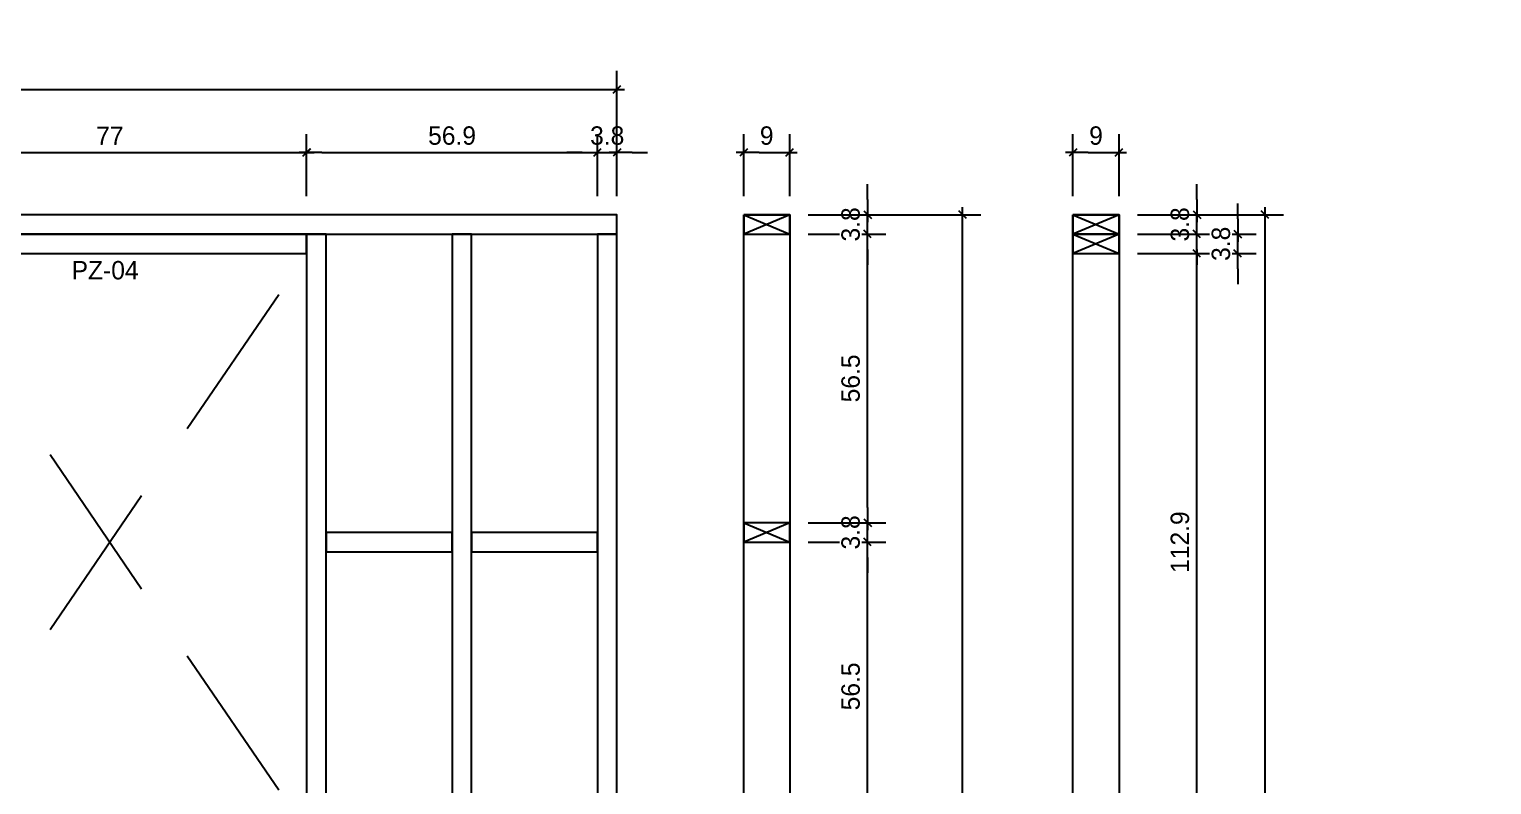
# Model space of a CAD drawing. Header units: millimetres. Extents: x 19458 to 19801, y 4351 to 4752.
# Drawn here: x 19520.643 to 19523.504, y 4506.272 to 4507.75 of the extents above; entities that cross this region are included whole.
import ezdxf

# ---------------------------------------------------------------- set-up
doc = ezdxf.new("R2010")
doc.units = ezdxf.units.MM
doc.linetypes.add('HIDDEN2', pattern=[4.7625, 3.175, -1.5875])
for name, color, linetype in [('0 @ 0.2', 7, 'Continuous'), ('cotas', 1, 'Continuous'), ('cotas @ 400', 1, 'Continuous'), ('cotas @ 500', 1, 'Continuous'), ('PANELES PARED', 2, 'Continuous'), ('TEXTO @ 0.2', 2, 'Continuous')]:
    doc.layers.add(name, color=color, linetype=linetype)
doc.styles.add('century gothic', font='GOTHIC.TTF')
doc.styles.add('COTAS SMC', font='GOTHIC.TTF')
doc.dimstyles.new('ANOTATIVE 100 SMCONSTRUCCIONES', dxfattribs={"dimscale": 0, "dimtxt": 0.18, "dimasz": 0.15, "dimexe": 0.18, "dimexo": 0.09, "dimgap": 0.1, "dimtad": 1, "dimzin": 0, "dimdsep": 46, "dimtxsty": 'century gothic', "dimblk1": 'FLECHA1', "dimblk2": 'FLECHA1', "dimsah": 1, "dimcen": 0.18, "dimdle": 0.075, "dimclrd": 1, "dimclre": 1, "dimclrt": 2, "dimaunit": 1, "dimadec": 0, "dimazin": 0, "dimtfac": 0.75, "dimtix": 1, "dimtmove": 2, "dimatfit": 3, "dimfxl": 0.09, "dimtvp": 1.5, "dimtfill": 1, "dimtolj": 1, "dimtzin": 0, "dimarcsym": 0})
doc.dimstyles.new('ANOTATIVE CM SMCONSTRUCCIONES', dxfattribs={"dimscale": 0, "dimtxt": 0.18, "dimasz": 0.15, "dimexe": 0.18, "dimexo": 0.18, "dimgap": 0.07, "dimtad": 1, "dimdec": 1, "dimlfac": 100, "dimdsep": 46, "dimtxsty": 'century gothic', "dimblk1": 'FLECHA1', "dimblk2": 'FLECHA1', "dimsah": 1, "dimcen": 0.18, "dimdle": 0.075, "dimclrd": 1, "dimclre": 1, "dimclrt": 2, "dimaunit": 1, "dimadec": 0, "dimazin": 2, "dimtfac": 0.75, "dimtdec": 1, "dimtix": 1, "dimtmove": 2, "dimatfit": 3, "dimfxl": 0.09, "dimtvp": 1.5, "dimtfill": 1, "dimtolj": 1, "dimtzin": 0, "dimarcsym": 0})
doc.dimstyles.new('PIES SMCONSTRUCCIONES', dxfattribs={"dimscale": 0, "dimtxt": 0.18, "dimasz": 0.2, "dimexe": 0.18, "dimexo": 0, "dimgap": 0.1, "dimtad": 1, "dimdec": 0, "dimlfac": 39.370079, "dimzin": 0, "dimdsep": 46, "dimlunit": 4, "dimtxsty": 'COTAS SMC', "dimblk1": 'FLECHA1', "dimblk2": 'FLECHA1', "dimsah": 1, "dimcen": 0.2, "dimdle": 0.075, "dimclrd": 1, "dimclre": 1, "dimclrt": 2, "dimaunit": 1, "dimadec": 0, "dimazin": 0, "dimtfac": 0.75, "dimtdec": 0, "dimtix": 1, "dimtmove": 2, "dimatfit": 3, "dimfxl": 0.09, "dimtvp": 1.5, "dimtfill": 1, "dimtolj": 1, "dimtzin": 0, "dimarcsym": 0})

# ---------------------------------------------------------------- blocks, each defined once
blk = doc.blocks.new('FLECHA1')
at = {"color": 4}
blk.add_line((-0.246176, -0.248081), (0.248081, 0.25), dxfattribs=at)
at = {"color": 1}
blk.add_line((-1, 0), (0.496162, 0), dxfattribs=at)
blk = doc.blocks.new('*D1568')
at = {"layer": 'cotas', "color": 1, "lineweight": -2, "transparency": 16777216}
for p, q in [((19614.326, 4625.8448), (19614.326, 4700.8448)), ((19570.9836, 4550.8448), (19524.326, 4550.8448)), ((19614.326, 4548.4298), (19614.326, 4550.8448)), ((19570.5339, 4548.4298), (19524.326, 4548.4298)), ((19614.326, 4473.4298), (19614.326, 4398.4298))]:
    blk.add_line(p, q, dxfattribs=at)
at = {"layer": 'Defpoints', "color": 0, "transparency": 16777216}
for p in [(19614.326, 4550.8448), (19615.9836, 4550.8448), (19615.5339, 4548.4298)]:
    blk.add_point(p, dxfattribs=at)
at = {"layer": 'cotas', "color": 1, "lineweight": -2, "transparency": 16777216, "xscale": 75, "yscale": 75, "zscale": 75}
for p, rotation in [((19614.326, 4550.8448), 270), ((19614.326, 4548.4298), 90)]:
    blk.add_blockref('FLECHA1', p, dxfattribs=dict(at, rotation=rotation))
at = {"layer": 'cotas', "color": 2, "transparency": 16777216, "insert": (19517.3376, 4549.6373), "char_height": 90, "attachment_point": 5, "rotation": 90, "style": 'century gothic', "bg_fill": 3, "box_fill_scale": 1.1, "bg_fill_color": 256, "bg_fill_true_color": 13158600, "bg_fill_transparency": 0}
blk.add_mtext('\\A1;2.42', dxfattribs=at)
blk = doc.blocks.new('*D1620')
at = {"layer": 'cotas', "color": 1, "lineweight": -2, "transparency": 16777216}
for p, q in [((19614.326, 4610.8448), (19614.326, 4670.8448)), ((19579.9836, 4550.8448), (19542.326, 4550.8448)), ((19614.326, 4548.4298), (19614.326, 4550.8448)), ((19579.5339, 4548.4298), (19542.326, 4548.4298)), ((19614.326, 4488.4298), (19614.326, 4428.4298))]:
    blk.add_line(p, q, dxfattribs=at)
at = {"layer": 'Defpoints', "color": 0, "transparency": 16777216}
for p in [(19614.326, 4550.8448), (19615.9836, 4550.8448), (19615.5339, 4548.4298)]:
    blk.add_point(p, dxfattribs=at)
at = {"layer": 'cotas', "color": 1, "lineweight": -2, "transparency": 16777216, "xscale": 60, "yscale": 60, "zscale": 60}
for p, rotation in [((19614.326, 4550.8448), 270), ((19614.326, 4548.4298), 90)]:
    blk.add_blockref('FLECHA1', p, dxfattribs=dict(at, rotation=rotation))
at = {"layer": 'cotas', "color": 2, "transparency": 16777216, "insert": (19536.7353, 4549.6373), "char_height": 72, "attachment_point": 5, "rotation": 90, "style": 'century gothic', "bg_fill": 3, "box_fill_scale": 1.1, "bg_fill_color": 256, "bg_fill_true_color": 13158600, "bg_fill_transparency": 0}
blk.add_mtext('\\A1;2.42', dxfattribs=at)
blk = doc.blocks.new('*D1623')
at = {"layer": 'cotas', "color": 1, "lineweight": -2, "transparency": 16777216}
for p, q in [((19620.0128, 4651.7533), (19620.0128, 4751.7533)), ((19620.4168, 4551.7533), (19530.0128, 4551.7533)), ((19620.0128, 4550.5333), (19620.0128, 4551.7533)), ((19620.4168, 4550.5333), (19530.0128, 4550.5333)), ((19620.0128, 4450.5333), (19620.0128, 4350.5333))]:
    blk.add_line(p, q, dxfattribs=at)
at = {"layer": 'Defpoints', "color": 0, "transparency": 16777216}
for p in [(19620.0128, 4551.7533), (19620.4168, 4551.7533), (19620.4168, 4550.5333)]:
    blk.add_point(p, dxfattribs=at)
at = {"layer": 'cotas', "color": 1, "lineweight": -2, "transparency": 16777216, "xscale": 100, "yscale": 100, "zscale": 100}
for p, rotation in [((19620.0128, 4551.7533), 270), ((19620.0128, 4550.5333), 90)]:
    blk.add_blockref('FLECHA1', p, dxfattribs=dict(at, rotation=rotation))
at = {"layer": 'cotas', "color": 2, "transparency": 16777216, "insert": (19523.8809, 4551.1433), "char_height": 90, "attachment_point": 5, "rotation": 90, "style": 'COTAS SMC', "bg_fill": 3, "box_fill_scale": 1.1, "bg_fill_color": 256, "bg_fill_true_color": 13158600, "bg_fill_transparency": 0}
blk.add_mtext("\\A1;4'", dxfattribs=at)
blk = doc.blocks.new('PP4')
at = {"layer": 'PANELES PARED', "color": 8, "linetype": 'HIDDEN2', "ltscale": 0.1}
for p, q in [((19448.6837, 4512.4124), (19449.4537, 4511.283)), ((19448.6837, 4511.283), (19449.4537, 4512.4124))]:
    blk.add_line(p, q, dxfattribs=at)
at = {"layer": 'PANELES PARED'}
for points in [[(19450.0607, 4512.4504), (19450.0607, 4512.4884), (19447.2492, 4512.4884), (19447.2492, 4512.4504)], [(19447.2872, 4512.4504), (19447.2492, 4512.4504), (19447.2492, 4510.1264), (19447.2872, 4510.1264)], [(19447.6363, 4512.4504), (19447.5983, 4512.4504), (19447.5983, 4510.1264), (19447.6363, 4510.1264)], [(19447.9855, 4512.4504), (19447.9475, 4512.4504), (19447.9475, 4510.1264), (19447.9855, 4510.1264)], [(19448.3346, 4512.4504), (19448.2966, 4512.4504), (19448.2966, 4510.1264), (19448.3346, 4510.1264)], [(19448.6837, 4512.4504), (19448.6457, 4512.4504), (19448.6457, 4510.1264), (19448.6837, 4510.1264)], [(19449.4537, 4512.4124), (19449.4537, 4512.4504), (19448.6837, 4512.4504), (19448.6837, 4512.4124)], [(19449.4917, 4512.4504), (19449.4537, 4512.4504), (19449.4537, 4510.1264), (19449.4917, 4510.1264)], [(19449.7762, 4512.4504), (19449.7382, 4512.4504), (19449.7382, 4510.1264), (19449.7762, 4510.1264)], [(19450.0607, 4512.4504), (19450.0227, 4512.4504), (19450.0227, 4510.1264), (19450.0607, 4510.1264)], [(19447.5983, 4511.8287), (19447.5983, 4511.8667), (19447.2872, 4511.8667), (19447.2872, 4511.8287)], [(19447.9475, 4511.8287), (19447.9475, 4511.8667), (19447.6363, 4511.8667), (19447.6363, 4511.8287)], [(19448.2966, 4511.8287), (19448.2966, 4511.8667), (19447.9855, 4511.8667), (19447.9855, 4511.8287)], [(19448.6457, 4511.8287), (19448.6457, 4511.8667), (19448.3346, 4511.8667), (19448.3346, 4511.8287)], [(19449.7382, 4511.8287), (19449.7382, 4511.8667), (19449.4917, 4511.8667), (19449.4917, 4511.8287)], [(19450.0227, 4511.8287), (19450.0227, 4511.8667), (19449.7762, 4511.8667), (19449.7762, 4511.8287)], [(19447.5983, 4511.245), (19447.5983, 4511.283), (19447.2872, 4511.283), (19447.2872, 4511.245)], [(19447.9475, 4511.245), (19447.9475, 4511.283), (19447.6363, 4511.283), (19447.6363, 4511.245)], [(19448.2966, 4511.245), (19448.2966, 4511.283), (19447.9855, 4511.283), (19447.9855, 4511.245)], [(19448.6457, 4511.245), (19448.6457, 4511.283), (19448.3346, 4511.283), (19448.3346, 4511.245)], [(19449.4537, 4511.245), (19449.4537, 4511.283), (19448.6837, 4511.283), (19448.6837, 4511.245)], [(19449.7382, 4511.245), (19449.7382, 4511.283), (19449.4917, 4511.283), (19449.4917, 4511.245)], [(19450.0227, 4511.245), (19450.0227, 4511.283), (19449.7762, 4511.283), (19449.7762, 4511.245)], [(19448.7217, 4511.245), (19448.6837, 4511.245), (19448.6837, 4510.1264), (19448.7217, 4510.1264)], [(19449.0877, 4511.245), (19449.0497, 4511.245), (19449.0497, 4510.1264), (19449.0877, 4510.1264)], [(19449.4537, 4511.245), (19449.4157, 4511.245), (19449.4157, 4510.1264), (19449.4537, 4510.1264)], [(19447.5983, 4510.6667), (19447.5983, 4510.7047), (19447.2872, 4510.7047), (19447.2872, 4510.6667)], [(19447.9475, 4510.6667), (19447.9475, 4510.7047), (19447.6363, 4510.7047), (19447.6363, 4510.6667)], [(19448.2966, 4510.6667), (19448.2966, 4510.7047), (19447.9855, 4510.7047), (19447.9855, 4510.6667)], [(19448.6457, 4510.6667), (19448.6457, 4510.7047), (19448.3346, 4510.7047), (19448.3346, 4510.6667)], [(19449.0497, 4510.6667), (19449.0497, 4510.7047), (19448.7217, 4510.7047), (19448.7217, 4510.6667)], [(19449.4157, 4510.6667), (19449.4157, 4510.7047), (19449.0877, 4510.7047), (19449.0877, 4510.6667)], [(19449.7382, 4510.6667), (19449.7382, 4510.7047), (19449.4917, 4510.7047), (19449.4917, 4510.6667)], [(19450.0227, 4510.6667), (19450.0227, 4510.7047), (19449.7762, 4510.7047), (19449.7762, 4510.6667)], [(19450.0607, 4510.0884), (19450.0607, 4510.1264), (19447.2492, 4510.1264), (19447.2492, 4510.0884)]]:
    blk.add_lwpolyline(points, close=True, dxfattribs=at)
blk = doc.blocks.new('PZ1')
at = {"layer": 'PANELES PARED'}
for p, q in [((19503.9863, 4507.8495), (19504.0243, 4507.7595)), ((19503.9863, 4507.7595), (19504.0243, 4507.8495))]:
    blk.add_line(p, q, dxfattribs=at)
blk.add_lwpolyline([(19503.9863, 4507.7595), (19504.0243, 4507.7595), (19504.0243, 4507.8495), (19503.9863, 4507.8495)], close=True, dxfattribs=at)
blk = doc.blocks.new('*D187')
at = {"color": 1, "lineweight": -2, "transparency": 16777216}
for p, q in [((19522.1667, 4506.7466), (19522.3189, 4506.7466)), ((19522.2829, 4506.2119), (19522.2829, 4506.7166)), ((19522.1667, 4506.1819), (19522.3189, 4506.1819))]:
    blk.add_line(p, q, dxfattribs=at)
at = {"layer": 'Defpoints', "color": 0, "transparency": 16777216}
for p in [(19522.1307, 4506.7466), (19522.2829, 4506.7466), (19522.1307, 4506.1819)]:
    blk.add_point(p, dxfattribs=at)
at = {"color": 1, "lineweight": -2, "transparency": 16777216, "xscale": 0.03, "yscale": 0.03, "zscale": 0.03}
for p, rotation in [((19522.2829, 4506.7466), 90), ((19522.2829, 4506.1819), 270)]:
    blk.add_blockref('FLECHA1', p, dxfattribs=dict(at, rotation=rotation))
at = {"color": 2, "transparency": 16777216, "insert": (19522.25, 4506.4642), "char_height": 0.036, "attachment_point": 5, "rotation": 90, "style": 'century gothic', "bg_fill": 3, "box_fill_scale": 1.1, "bg_fill_color": 256, "bg_fill_true_color": 13158600, "bg_fill_transparency": 0}
blk.add_mtext('\\A1;56.5', dxfattribs=at)
blk = doc.blocks.new('*D188')
at = {"color": 1, "lineweight": -2, "transparency": 16777216}
for p, q in [((19522.2829, 4506.8146), (19522.2829, 4506.8446)), ((19522.1667, 4506.7846), (19522.3189, 4506.7846)), ((19522.2829, 4506.7466), (19522.2829, 4506.7846)), ((19522.1667, 4506.7466), (19522.3189, 4506.7466)), ((19522.2829, 4506.7166), (19522.2829, 4506.6866))]:
    blk.add_line(p, q, dxfattribs=at)
at = {"layer": 'Defpoints', "color": 0, "transparency": 16777216}
for p in [(19522.1307, 4506.7846), (19522.1307, 4506.7466)]:
    blk.add_point(p, dxfattribs=at)
at = {"color": 1, "lineweight": -2, "transparency": 16777216, "xscale": 0.03, "yscale": 0.03, "zscale": 0.03}
for p, rotation in [((19522.2829, 4506.7846), 270), ((19522.2829, 4506.7466), 90)]:
    blk.add_blockref('FLECHA1', p, dxfattribs=dict(at, rotation=rotation))
at = {"color": 2, "transparency": 16777216, "insert": (19522.25, 4506.7656), "char_height": 0.036, "attachment_point": 5, "rotation": 90, "style": 'century gothic', "bg_fill": 3, "box_fill_scale": 1.1, "bg_fill_color": 256, "bg_fill_true_color": 13158600, "bg_fill_transparency": 0}
blk.add_mtext('\\A1;3.8', dxfattribs=at)
at = {"layer": 'Defpoints', "color": 0, "transparency": 16777216}
blk.add_point((19522.2829, 4506.7846), dxfattribs=at)
blk = doc.blocks.new('*D189')
at = {"color": 1, "lineweight": -2, "transparency": 16777216}
for p, q in [((19522.1667, 4507.3493), (19522.3189, 4507.3493)), ((19522.2829, 4506.8146), (19522.2829, 4507.3193)), ((19522.1667, 4506.7846), (19522.3189, 4506.7846))]:
    blk.add_line(p, q, dxfattribs=at)
at = {"layer": 'Defpoints', "color": 0, "transparency": 16777216}
for p in [(19522.1307, 4507.3493), (19522.2829, 4507.3493), (19522.1307, 4506.7846)]:
    blk.add_point(p, dxfattribs=at)
at = {"color": 1, "lineweight": -2, "transparency": 16777216, "xscale": 0.03, "yscale": 0.03, "zscale": 0.03}
for p, rotation in [((19522.2829, 4507.3493), 90), ((19522.2829, 4506.7846), 270)]:
    blk.add_blockref('FLECHA1', p, dxfattribs=dict(at, rotation=rotation))
at = {"color": 2, "transparency": 16777216, "insert": (19522.25, 4507.0669), "char_height": 0.036, "attachment_point": 5, "rotation": 90, "style": 'century gothic', "bg_fill": 3, "box_fill_scale": 1.1, "bg_fill_color": 256, "bg_fill_true_color": 13158600, "bg_fill_transparency": 0}
blk.add_mtext('\\A1;56.5', dxfattribs=at)
blk = doc.blocks.new('*D190')
at = {"color": 1, "lineweight": -2, "transparency": 16777216}
for p, q in [((19522.2829, 4507.4173), (19522.2829, 4507.4473)), ((19522.1667, 4507.3873), (19522.3189, 4507.3873)), ((19522.2829, 4507.3493), (19522.2829, 4507.3873)), ((19522.1667, 4507.3493), (19522.3189, 4507.3493)), ((19522.2829, 4507.3193), (19522.2829, 4507.2893))]:
    blk.add_line(p, q, dxfattribs=at)
at = {"layer": 'Defpoints', "color": 0, "transparency": 16777216}
for p in [(19522.1307, 4507.3873), (19522.1307, 4507.3493)]:
    blk.add_point(p, dxfattribs=at)
at = {"color": 1, "lineweight": -2, "transparency": 16777216, "xscale": 0.03, "yscale": 0.03, "zscale": 0.03}
for p, rotation in [((19522.2829, 4507.3873), 270), ((19522.2829, 4507.3493), 90)]:
    blk.add_blockref('FLECHA1', p, dxfattribs=dict(at, rotation=rotation))
at = {"color": 2, "transparency": 16777216, "insert": (19522.25, 4507.3683), "char_height": 0.036, "attachment_point": 5, "rotation": 90, "style": 'century gothic', "bg_fill": 3, "box_fill_scale": 1.1, "bg_fill_color": 256, "bg_fill_true_color": 13158600, "bg_fill_transparency": 0}
blk.add_mtext('\\A1;3.8', dxfattribs=at)
at = {"layer": 'Defpoints', "color": 0, "transparency": 16777216}
blk.add_point((19522.2829, 4507.3873), dxfattribs=at)
blk = doc.blocks.new('*D191')
at = {"color": 1, "lineweight": -2, "transparency": 16777216}
for p, q in [((19522.1667, 4507.3873), (19522.5049, 4507.3873)), ((19522.4689, 4505.0173), (19522.4689, 4507.3573)), ((19522.1667, 4504.9873), (19522.5049, 4504.9873))]:
    blk.add_line(p, q, dxfattribs=at)
at = {"layer": 'Defpoints', "color": 0, "transparency": 16777216}
for p in [(19522.1307, 4507.3873), (19522.4689, 4507.3873), (19522.1307, 4504.9873)]:
    blk.add_point(p, dxfattribs=at)
at = {"color": 1, "lineweight": -2, "transparency": 16777216, "xscale": 0.03, "yscale": 0.03, "zscale": 0.03}
for p, rotation in [((19522.4689, 4507.3873), 90), ((19522.4689, 4504.9873), 270)]:
    blk.add_blockref('FLECHA1', p, dxfattribs=dict(at, rotation=rotation))
at = {"color": 2, "transparency": 16777216, "insert": (19522.436, 4506.1873), "char_height": 0.036, "attachment_point": 5, "rotation": 90, "style": 'century gothic', "bg_fill": 3, "box_fill_scale": 1.1, "bg_fill_color": 256, "bg_fill_true_color": 13158600, "bg_fill_transparency": 0}
blk.add_mtext('\\A1;240', dxfattribs=at)
blk = doc.blocks.new('*D192')
at = {"color": 1, "lineweight": -2, "transparency": 16777216}
for p, q in [((19522.0407, 4507.4233), (19522.0407, 4507.545)), ((19522.1307, 4507.4233), (19522.1307, 4507.545)), ((19522.0707, 4507.509), (19522.1007, 4507.509))]:
    blk.add_line(p, q, dxfattribs=at)
at = {"layer": 'Defpoints', "color": 0, "transparency": 16777216}
for p in [(19522.1307, 4507.509), (19522.0407, 4507.3873), (19522.1307, 4507.3873)]:
    blk.add_point(p, dxfattribs=at)
at = {"color": 1, "lineweight": -2, "transparency": 16777216, "xscale": 0.03, "yscale": 0.03, "zscale": 0.03, "rotation": 180}
blk.add_blockref('FLECHA1', (19522.0407, 4507.509), dxfattribs=at)
at = {"color": 1, "lineweight": -2, "transparency": 16777216, "xscale": 0.03, "yscale": 0.03, "zscale": 0.03}
blk.add_blockref('FLECHA1', (19522.1307, 4507.509), dxfattribs=at)
at = {"color": 2, "transparency": 16777216, "insert": (19522.0857, 4507.5419), "char_height": 0.036, "attachment_point": 5, "style": 'century gothic', "bg_fill": 3, "box_fill_scale": 1.1, "bg_fill_color": 256, "bg_fill_true_color": 13158600, "bg_fill_transparency": 0}
blk.add_mtext('\\A1;9', dxfattribs=at)
blk = doc.blocks.new('*D199')
at = {"color": 1, "lineweight": -2, "transparency": 16777216}
for p, q in [((19521.7547, 4507.4233), (19521.7547, 4507.545)), ((19521.7927, 4507.4233), (19521.7927, 4507.545)), ((19521.7247, 4507.509), (19521.6947, 4507.509)), ((19521.7547, 4507.509), (19521.7927, 4507.509)), ((19521.8227, 4507.509), (19521.8527, 4507.509))]:
    blk.add_line(p, q, dxfattribs=at)
at = {"layer": 'Defpoints', "color": 0, "transparency": 16777216}
for p in [(19521.7547, 4507.3873), (19521.7927, 4507.3873)]:
    blk.add_point(p, dxfattribs=at)
at = {"color": 1, "lineweight": -2, "transparency": 16777216, "xscale": 0.03, "yscale": 0.03, "zscale": 0.03}
blk.add_blockref('FLECHA1', (19521.7547, 4507.509), dxfattribs=at)
at = {"color": 1, "lineweight": -2, "transparency": 16777216, "xscale": 0.03, "yscale": 0.03, "zscale": 0.03, "rotation": 180}
blk.add_blockref('FLECHA1', (19521.7927, 4507.509), dxfattribs=at)
at = {"color": 2, "transparency": 16777216, "insert": (19521.7737, 4507.5419), "char_height": 0.036, "attachment_point": 5, "style": 'century gothic', "bg_fill": 3, "box_fill_scale": 1.1, "bg_fill_color": 256, "bg_fill_true_color": 13158600, "bg_fill_transparency": 0}
blk.add_mtext('\\A1;3.8', dxfattribs=at)
at = {"layer": 'Defpoints', "color": 0, "transparency": 16777216}
blk.add_point((19521.7927, 4507.509), dxfattribs=at)
blk = doc.blocks.new('*D200')
at = {"color": 1, "lineweight": -2, "transparency": 16777216}
for p, q in [((19518.9812, 4507.4233), (19518.9812, 4507.6685)), ((19521.7927, 4507.4233), (19521.7927, 4507.6685)), ((19519.0112, 4507.6325), (19521.7627, 4507.6325))]:
    blk.add_line(p, q, dxfattribs=at)
at = {"layer": 'Defpoints', "color": 0, "transparency": 16777216}
for p in [(19521.7927, 4507.6325), (19518.9812, 4507.3873), (19521.7927, 4507.3873)]:
    blk.add_point(p, dxfattribs=at)
at = {"color": 1, "lineweight": -2, "transparency": 16777216, "xscale": 0.03, "yscale": 0.03, "zscale": 0.03, "rotation": 180}
blk.add_blockref('FLECHA1', (19518.9812, 4507.6325), dxfattribs=at)
at = {"color": 1, "lineweight": -2, "transparency": 16777216, "xscale": 0.03, "yscale": 0.03, "zscale": 0.03}
blk.add_blockref('FLECHA1', (19521.7927, 4507.6325), dxfattribs=at)
at = {"color": 2, "transparency": 16777216, "insert": (19520.387, 4507.6654), "char_height": 0.036, "attachment_point": 5, "style": 'century gothic', "bg_fill": 3, "box_fill_scale": 1.1, "bg_fill_color": 256, "bg_fill_true_color": 13158600, "bg_fill_transparency": 0}
blk.add_mtext('\\A1;281.1', dxfattribs=at)
blk = doc.blocks.new('*D203')
at = {"color": 1, "lineweight": -2, "transparency": 16777216}
for p, q in [((19520.4157, 4507.4233), (19520.4157, 4507.545)), ((19521.1857, 4507.4233), (19521.1857, 4507.545)), ((19520.4457, 4507.509), (19521.1557, 4507.509))]:
    blk.add_line(p, q, dxfattribs=at)
at = {"layer": 'Defpoints', "color": 0, "transparency": 16777216}
for p in [(19521.1857, 4507.509), (19520.4157, 4507.3873), (19521.1857, 4507.3873)]:
    blk.add_point(p, dxfattribs=at)
at = {"color": 1, "lineweight": -2, "transparency": 16777216, "xscale": 0.03, "yscale": 0.03, "zscale": 0.03, "rotation": 180}
blk.add_blockref('FLECHA1', (19520.4157, 4507.509), dxfattribs=at)
at = {"color": 1, "lineweight": -2, "transparency": 16777216, "xscale": 0.03, "yscale": 0.03, "zscale": 0.03}
blk.add_blockref('FLECHA1', (19521.1857, 4507.509), dxfattribs=at)
at = {"color": 2, "transparency": 16777216, "insert": (19520.8007, 4507.5414), "char_height": 0.036, "attachment_point": 5, "style": 'century gothic', "bg_fill": 3, "box_fill_scale": 1.1, "bg_fill_color": 256, "bg_fill_true_color": 13158600, "bg_fill_transparency": 0}
blk.add_mtext('\\A1;77', dxfattribs=at)
blk = doc.blocks.new('*D204')
at = {"color": 1, "lineweight": -2, "transparency": 16777216}
for p, q in [((19521.1857, 4507.4233), (19521.1857, 4507.545)), ((19521.7547, 4507.4233), (19521.7547, 4507.545)), ((19521.2157, 4507.509), (19521.7247, 4507.509))]:
    blk.add_line(p, q, dxfattribs=at)
at = {"layer": 'Defpoints', "color": 0, "transparency": 16777216}
for p in [(19521.7547, 4507.509), (19521.1857, 4507.3873), (19521.7547, 4507.3873)]:
    blk.add_point(p, dxfattribs=at)
at = {"color": 1, "lineweight": -2, "transparency": 16777216, "xscale": 0.03, "yscale": 0.03, "zscale": 0.03, "rotation": 180}
blk.add_blockref('FLECHA1', (19521.1857, 4507.509), dxfattribs=at)
at = {"color": 1, "lineweight": -2, "transparency": 16777216, "xscale": 0.03, "yscale": 0.03, "zscale": 0.03}
blk.add_blockref('FLECHA1', (19521.7547, 4507.509), dxfattribs=at)
at = {"color": 2, "transparency": 16777216, "insert": (19521.4702, 4507.5419), "char_height": 0.036, "attachment_point": 5, "style": 'century gothic', "bg_fill": 3, "box_fill_scale": 1.1, "bg_fill_color": 256, "bg_fill_true_color": 13158600, "bg_fill_transparency": 0}
blk.add_mtext('\\A1;56.9', dxfattribs=at)
blk = doc.blocks.new('*D218')
at = {"color": 1, "lineweight": -2, "transparency": 16777216}
for p, q in [((19522.8109, 4507.3113), (19522.9632, 4507.3113)), ((19522.9272, 4506.2119), (19522.9272, 4507.2813)), ((19522.8109, 4506.1819), (19522.9632, 4506.1819))]:
    blk.add_line(p, q, dxfattribs=at)
at = {"layer": 'Defpoints', "color": 0, "transparency": 16777216}
for p in [(19522.7749, 4507.3113), (19522.9272, 4507.3113), (19522.7749, 4506.1819)]:
    blk.add_point(p, dxfattribs=at)
at = {"color": 1, "lineweight": -2, "transparency": 16777216, "xscale": 0.03, "yscale": 0.03, "zscale": 0.03}
for p, rotation in [((19522.9272, 4507.3113), 90), ((19522.9272, 4506.1819), 270)]:
    blk.add_blockref('FLECHA1', p, dxfattribs=dict(at, rotation=rotation))
at = {"color": 2, "transparency": 16777216, "insert": (19522.8942, 4506.7466), "char_height": 0.036, "attachment_point": 5, "rotation": 90, "style": 'century gothic', "bg_fill": 3, "box_fill_scale": 1.1, "bg_fill_color": 256, "bg_fill_true_color": 13158600, "bg_fill_transparency": 0}
blk.add_mtext('\\A1;112.9', dxfattribs=at)
blk = doc.blocks.new('*D219')
at = {"color": 1, "lineweight": -2, "transparency": 16777216}
for p, q in [((19522.9272, 4507.4173), (19522.9272, 4507.4473)), ((19522.8109, 4507.3873), (19522.9632, 4507.3873)), ((19522.9272, 4507.3493), (19522.9272, 4507.3873)), ((19522.8109, 4507.3493), (19522.9632, 4507.3493)), ((19522.9272, 4507.3193), (19522.9272, 4507.2893))]:
    blk.add_line(p, q, dxfattribs=at)
at = {"layer": 'Defpoints', "color": 0, "transparency": 16777216}
for p in [(19522.7749, 4507.3873), (19522.7749, 4507.3493)]:
    blk.add_point(p, dxfattribs=at)
at = {"color": 1, "lineweight": -2, "transparency": 16777216, "xscale": 0.03, "yscale": 0.03, "zscale": 0.03}
for p, rotation in [((19522.9272, 4507.3873), 270), ((19522.9272, 4507.3493), 90)]:
    blk.add_blockref('FLECHA1', p, dxfattribs=dict(at, rotation=rotation))
at = {"color": 2, "transparency": 16777216, "insert": (19522.8942, 4507.3683), "char_height": 0.036, "attachment_point": 5, "rotation": 90, "style": 'century gothic', "bg_fill": 3, "box_fill_scale": 1.1, "bg_fill_color": 256, "bg_fill_true_color": 13158600, "bg_fill_transparency": 0}
blk.add_mtext('\\A1;3.8', dxfattribs=at)
at = {"layer": 'Defpoints', "color": 0, "transparency": 16777216}
blk.add_point((19522.9272, 4507.3873), dxfattribs=at)
blk = doc.blocks.new('*D220')
at = {"color": 1, "lineweight": -2, "transparency": 16777216}
for p, q in [((19522.8109, 4507.3873), (19523.0967, 4507.3873)), ((19523.0607, 4505.0173), (19523.0607, 4507.3573)), ((19522.8109, 4504.9873), (19523.0967, 4504.9873))]:
    blk.add_line(p, q, dxfattribs=at)
at = {"layer": 'Defpoints', "color": 0, "transparency": 16777216}
for p in [(19522.7749, 4507.3873), (19523.0607, 4507.3873), (19522.7749, 4504.9873)]:
    blk.add_point(p, dxfattribs=at)
at = {"color": 1, "lineweight": -2, "transparency": 16777216, "xscale": 0.03, "yscale": 0.03, "zscale": 0.03}
for p, rotation in [((19523.0607, 4507.3873), 90), ((19523.0607, 4504.9873), 270)]:
    blk.add_blockref('FLECHA1', p, dxfattribs=dict(at, rotation=rotation))
at = {"color": 2, "transparency": 16777216, "insert": (19523.0278, 4506.1873), "char_height": 0.036, "attachment_point": 5, "rotation": 90, "style": 'century gothic', "bg_fill": 3, "box_fill_scale": 1.1, "bg_fill_color": 256, "bg_fill_true_color": 13158600, "bg_fill_transparency": 0}
blk.add_mtext('\\A1;240', dxfattribs=at)
blk = doc.blocks.new('*D221')
at = {"color": 1, "lineweight": -2, "transparency": 16777216}
for p, q in [((19522.6849, 4507.4233), (19522.6849, 4507.545)), ((19522.7749, 4507.4233), (19522.7749, 4507.545)), ((19522.7149, 4507.509), (19522.7449, 4507.509))]:
    blk.add_line(p, q, dxfattribs=at)
at = {"layer": 'Defpoints', "color": 0, "transparency": 16777216}
for p in [(19522.7749, 4507.509), (19522.6849, 4507.3873), (19522.7749, 4507.3873)]:
    blk.add_point(p, dxfattribs=at)
at = {"color": 1, "lineweight": -2, "transparency": 16777216, "xscale": 0.03, "yscale": 0.03, "zscale": 0.03, "rotation": 180}
blk.add_blockref('FLECHA1', (19522.6849, 4507.509), dxfattribs=at)
at = {"color": 1, "lineweight": -2, "transparency": 16777216, "xscale": 0.03, "yscale": 0.03, "zscale": 0.03}
blk.add_blockref('FLECHA1', (19522.7749, 4507.509), dxfattribs=at)
at = {"color": 2, "transparency": 16777216, "insert": (19522.7299, 4507.5419), "char_height": 0.036, "attachment_point": 5, "style": 'century gothic', "bg_fill": 3, "box_fill_scale": 1.1, "bg_fill_color": 256, "bg_fill_true_color": 13158600, "bg_fill_transparency": 0}
blk.add_mtext('\\A1;9', dxfattribs=at)
blk = doc.blocks.new('*D214')
at = {"color": 1, "lineweight": -2, "transparency": 16777216}
for p, q in [((19523.0073, 4507.3793), (19523.0073, 4507.4093)), ((19522.8109, 4507.3493), (19523.0433, 4507.3493)), ((19523.0073, 4507.3113), (19523.0073, 4507.3493)), ((19522.8109, 4507.3113), (19523.0433, 4507.3113)), ((19523.0073, 4507.2813), (19523.0073, 4507.2513))]:
    blk.add_line(p, q, dxfattribs=at)
at = {"layer": 'Defpoints', "color": 0, "transparency": 16777216}
for p in [(19522.7749, 4507.3493), (19522.7749, 4507.3113)]:
    blk.add_point(p, dxfattribs=at)
at = {"color": 1, "lineweight": -2, "transparency": 16777216, "xscale": 0.03, "yscale": 0.03, "zscale": 0.03}
for p, rotation in [((19523.0073, 4507.3493), 270), ((19523.0073, 4507.3113), 90)]:
    blk.add_blockref('FLECHA1', p, dxfattribs=dict(at, rotation=rotation))
at = {"color": 2, "transparency": 16777216, "insert": (19522.9744, 4507.3303), "char_height": 0.036, "attachment_point": 5, "rotation": 90, "style": 'century gothic', "bg_fill": 3, "box_fill_scale": 1.1, "bg_fill_color": 256, "bg_fill_true_color": 13158600, "bg_fill_transparency": 0}
blk.add_mtext('\\A1;3.8', dxfattribs=at)
at = {"layer": 'Defpoints', "color": 0, "transparency": 16777216}
blk.add_point((19523.0073, 4507.3493), dxfattribs=at)
blk = doc.blocks.new('*U1729')
at = {"layer": 'cotas @ 500'}
dim = blk.add_linear_dim(base=(19614.3260382735, 4550.8448237801), p1=(19615.5338597089, 4548.4298237801), p2=(19615.9836080801, 4550.8448237801), angle=90, dimstyle='ANOTATIVE 100 SMCONSTRUCCIONES', override={"dimscale": 500, "dimtix": 1, "dimtofl": 1, "dimtmove": 1, "dimatfit": 1}, dxfattribs=at)
dim.commit()
dim.dimension.update_dxf_attribs({"geometry": '*D1568', "text_midpoint": (19517.3375950376, 4549.6373237801)})
at = {"layer": 'cotas @ 400'}
dim = blk.add_linear_dim(base=(19614.3260382735, 4550.8448237801), p1=(19615.5338597089, 4548.4298237801), p2=(19615.9836080801, 4550.8448237801), angle=90, dimstyle='ANOTATIVE 100 SMCONSTRUCCIONES', override={"dimscale": 400, "dimtix": 1, "dimtofl": 1, "dimtmove": 1, "dimatfit": 1}, dxfattribs=at)
dim.commit()
dim.dimension.update_dxf_attribs({"geometry": '*D1620', "text_midpoint": (19536.7352836848, 4549.6373237801)})
blk = doc.blocks.new('*U1731')
at = {"layer": 'cotas @ 500'}
dim = blk.add_linear_dim(base=(19620.0128, 4551.7533), p1=(19620.4168, 4550.5333), p2=(19620.4168, 4551.7533), angle=90, dimstyle='PIES SMCONSTRUCCIONES', override={"dimscale": 500, "dimtix": 1, "dimtofl": 1, "dimtmove": 2, "dimatfit": 3}, dxfattribs=at)
dim.commit()
dim.dimension.update_dxf_attribs({"geometry": '*D1623', "text_midpoint": (19523.8809, 4551.1433)})

msp = doc.modelspace()

# ---------------------------------------------------------------- block references
at = {"layer": 'cotas'}
msp.add_blockref('*U1729', (0, 0), dxfattribs=at)

# ---------------------------------------------------------------- next in the draw order: block references
msp.add_blockref('*U1731', (0, 0), dxfattribs=at)

# ---------------------------------------------------------------- next in the draw order: linework, layer by layer
at = {"layer": 'PANELES PARED'}
for points in [[(19522.0407, 4507.3873), (19522.1307, 4507.3873), (19522.1307, 4504.9873), (19522.0407, 4504.9873)], [(19522.6849, 4507.3873), (19522.7749, 4507.3873), (19522.7749, 4504.9873), (19522.6849, 4504.9873)]]:
    msp.add_lwpolyline(points, close=True, dxfattribs=at)

# ---------------------------------------------------------------- next in the draw order: block references
msp.add_blockref('PP4', (71.732, -5.1011))
at = {"rotation": 270}
for p in [(15014.2812, 24011.3735), (15014.9254, 24011.3735), (15014.2812, 24010.7708)]:
    msp.add_blockref('PZ1', p, dxfattribs=at)

# ---------------------------------------------------------------- next in the draw order: texts
at = {"layer": 'TEXTO @ 0.2', "color": 2, "insert": (19520.7259, 4507.2967), "char_height": 0.036, "width": 0.095414, "attachment_point": 1, "style": 'century gothic'}
msp.add_mtext('PZ-04 ', dxfattribs=at)

# ---------------------------------------------------------------- next in the draw order: dimensions: what is measured, and where the dimension line sits
at = {"layer": '0 @ 0.2'}
dim = msp.add_linear_dim(base=(19521.7927, 4507.509), p1=(19521.7547, 4507.3873), p2=(19521.7927, 4507.3873), dimstyle='ANOTATIVE CM SMCONSTRUCCIONES', override={"dimscale": 0.2, "dimtix": 1, "dimtofl": 1, "dimtmove": 2, "dimatfit": 3}, dxfattribs=at)
dim.commit()
dim.dimension.update_dxf_attribs({"geometry": '*D199', "text_midpoint": (19521.7737, 4507.5419)})
for base, p1, p2, picture, middle in [((19522.9272, 4507.3113), (19522.7749, 4506.1819), (19522.7749, 4507.3113), '*D218', (19522.8942, 4506.7466)), ((19522.2829, 4506.7466), (19522.1307, 4506.1819), (19522.1307, 4506.7466), '*D187', (19522.25, 4506.4642))]:
    dim = msp.add_linear_dim(base=base, p1=p1, p2=p2, angle=90, dimstyle='ANOTATIVE CM SMCONSTRUCCIONES', override={"dimscale": 0.2, "dimtix": 1, "dimtofl": 1, "dimtmove": 2, "dimatfit": 3}, dxfattribs=at)
    dim.commit()
    dim.dimension.update_dxf_attribs({"geometry": picture, "text_midpoint": middle})

# ---------------------------------------------------------------- next in the draw order: dimensions: what is measured, and where the dimension line sits
dim = msp.add_linear_dim(base=(19521.7927421, 4507.6324571), p1=(19518.9812423, 4507.3872617), p2=(19521.7927421, 4507.3872617), dimstyle='ANOTATIVE CM SMCONSTRUCCIONES', override={"dimscale": 0.2, "dimtix": 1, "dimtofl": 1, "dimtmove": 2, "dimatfit": 3}, dxfattribs=at)
dim.commit()
dim.dimension.update_dxf_attribs({"geometry": '*D200', "text_midpoint": (19520.3869922, 4507.6653626)})
for base, p1, p2, picture, middle in [((19522.9272, 4507.3873), (19522.7749, 4507.3493), (19522.7749, 4507.3873), '*D219', (19522.8942, 4507.3683)), ((19522.2829, 4506.7846), (19522.1307, 4506.7466), (19522.1307, 4506.7846), '*D188', (19522.25, 4506.7656))]:
    dim = msp.add_linear_dim(base=base, p1=p1, p2=p2, angle=90, dimstyle='ANOTATIVE CM SMCONSTRUCCIONES', override={"dimscale": 0.2, "dimtix": 1, "dimtofl": 1, "dimtmove": 2, "dimatfit": 3}, dxfattribs=at)
    dim.commit()
    dim.dimension.update_dxf_attribs({"geometry": picture, "text_midpoint": middle})

# ---------------------------------------------------------------- next in the draw order: dimensions: what is measured, and where the dimension line sits
dim = msp.add_linear_dim(base=(19521.1857, 4507.509), p1=(19520.4157, 4507.3873), p2=(19521.1857, 4507.3873), dimstyle='ANOTATIVE CM SMCONSTRUCCIONES', override={"dimscale": 0.2, "dimtix": 1, "dimtofl": 1, "dimtmove": 2, "dimatfit": 3}, dxfattribs=at)
dim.commit()
dim.dimension.update_dxf_attribs({"geometry": '*D203', "text_midpoint": (19520.8007, 4507.5414)})
for base, p1, p2, picture, middle in [((19523.0607, 4507.3873), (19522.7749, 4504.9873), (19522.7749, 4507.3873), '*D220', (19523.0278, 4506.1873)), ((19522.2829, 4507.3493), (19522.1307, 4506.7846), (19522.1307, 4507.3493), '*D189', (19522.25, 4507.0669))]:
    dim = msp.add_linear_dim(base=base, p1=p1, p2=p2, angle=90, dimstyle='ANOTATIVE CM SMCONSTRUCCIONES', override={"dimscale": 0.2, "dimtix": 1, "dimtofl": 1, "dimtmove": 2, "dimatfit": 3}, dxfattribs=at)
    dim.commit()
    dim.dimension.update_dxf_attribs({"geometry": picture, "text_midpoint": middle})

# ---------------------------------------------------------------- next in the draw order: block references
at = {"rotation": 270}
msp.add_blockref('PZ1', (15014.9254, 24011.3355), dxfattribs=at)

# ---------------------------------------------------------------- next in the draw order: dimensions: what is measured, and where the dimension line sits
at = {"layer": '0 @ 0.2'}
for base, p1, p2, picture, middle in [((19521.7547, 4507.509), (19521.1857, 4507.3873), (19521.7547, 4507.3873), '*D204', (19521.4702, 4507.5419)), ((19522.7749, 4507.509), (19522.6849, 4507.3873), (19522.7749, 4507.3873), '*D221', (19522.7299, 4507.5419))]:
    dim = msp.add_linear_dim(base=base, p1=p1, p2=p2, dimstyle='ANOTATIVE CM SMCONSTRUCCIONES', override={"dimscale": 0.2, "dimtix": 1, "dimtofl": 1, "dimtmove": 2, "dimatfit": 3}, dxfattribs=at)
    dim.commit()
    dim.dimension.update_dxf_attribs({"geometry": picture, "text_midpoint": middle})
dim = msp.add_linear_dim(base=(19522.2829, 4507.3873), p1=(19522.1307, 4507.3493), p2=(19522.1307, 4507.3873), angle=90, dimstyle='ANOTATIVE CM SMCONSTRUCCIONES', override={"dimscale": 0.2, "dimtix": 1, "dimtofl": 1, "dimtmove": 2, "dimatfit": 3}, dxfattribs=at)
dim.commit()
dim.dimension.update_dxf_attribs({"geometry": '*D190', "text_midpoint": (19522.25, 4507.3683)})

# ---------------------------------------------------------------- next in the draw order: dimensions: what is measured, and where the dimension line sits
for base, p1, p2, picture, middle in [((19522.4689, 4507.3873), (19522.1307, 4504.9873), (19522.1307, 4507.3873), '*D191', (19522.436, 4506.1873)), ((19523.0073, 4507.3493), (19522.7749, 4507.3113), (19522.7749, 4507.3493), '*D214', (19522.9744, 4507.3303))]:
    dim = msp.add_linear_dim(base=base, p1=p1, p2=p2, angle=90, dimstyle='ANOTATIVE CM SMCONSTRUCCIONES', override={"dimscale": 0.2, "dimtix": 1, "dimtofl": 1, "dimtmove": 2, "dimatfit": 3}, dxfattribs=at)
    dim.commit()
    dim.dimension.update_dxf_attribs({"geometry": picture, "text_midpoint": middle})

# ---------------------------------------------------------------- next in the draw order: dimensions: what is measured, and where the dimension line sits
dim = msp.add_linear_dim(base=(19522.1307, 4507.509), p1=(19522.0407, 4507.3873), p2=(19522.1307, 4507.3873), dimstyle='ANOTATIVE CM SMCONSTRUCCIONES', override={"dimscale": 0.2, "dimtix": 1, "dimtofl": 1, "dimtmove": 2, "dimatfit": 3}, dxfattribs=at)
dim.commit()
dim.dimension.update_dxf_attribs({"geometry": '*D192', "text_midpoint": (19522.0857, 4507.5419)})

doc.saveas('drawing.dxf')
